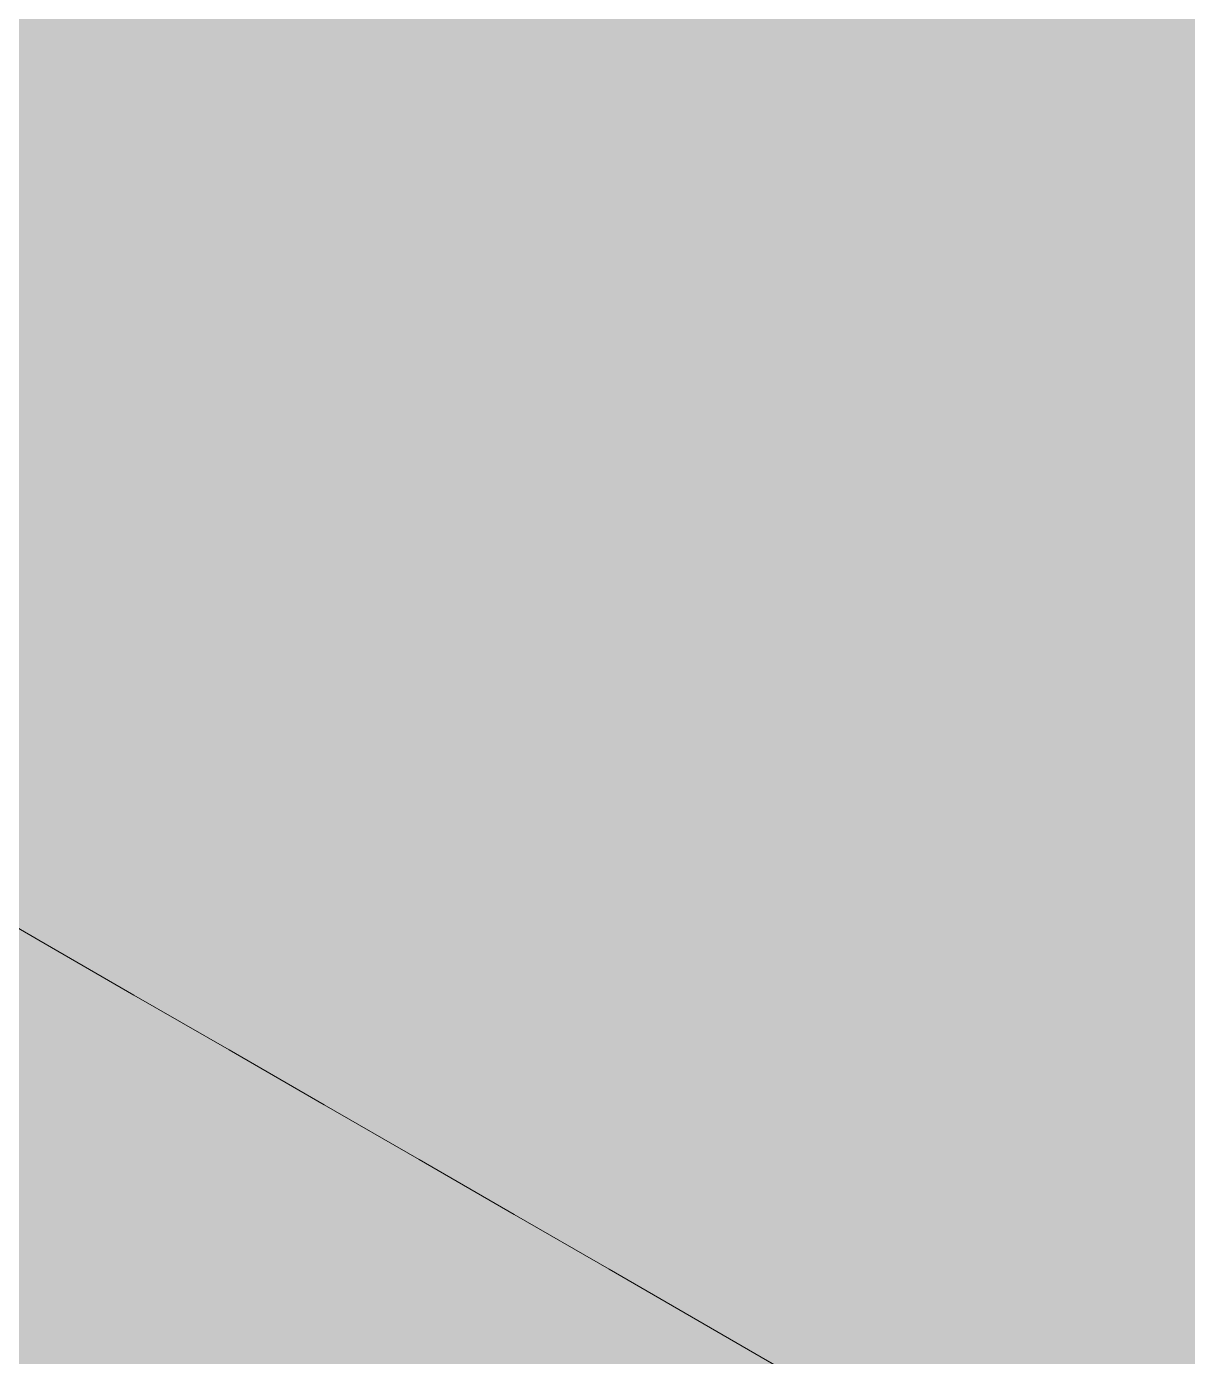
# Model space of a CAD drawing. Header units: metres. Extents: x 349021 to 349543, y 9281040 to 9281959.
# Drawn here: x 349202.3236 to 349202.6409, y 9281043.9612 to 9281044.3248 of the extents above; entities that cross this region are included whole.
import ezdxf

# ---------------------------------------------------------------- set-up
doc = ezdxf.new("R2010")
doc.units = ezdxf.units.M
doc.header["$LTSCALE"] = 0.25
doc.layers.add('ISO-3D', color=7, linetype='CONTINUOUS', lineweight=13)
doc.layers.add('ISO-3D-ARISTAS', color=250, linetype='CONTINUOUS', lineweight=13)

msp = doc.modelspace()

# ---------------------------------------------------------------- linework, layer by layer
at = {"layer": 'ISO-3D', "true_color": 0x9e9d98}
for points in [[(349202.34186, 9281044.32169), (349202.31712, 9281044.33598), (349202.34186, 9281044.35064), (349202.31712, 9281044.36492)], [(349202.39135, 9281044.32207), (349202.3666, 9281044.33635), (349202.39135, 9281044.35102), (349202.3666, 9281044.3653)], [(349202.43094, 9281044.32437), (349202.40496, 9281044.33937), (349202.43094, 9281044.3525), (349202.40496, 9281044.3675)], [(349202.44083, 9281044.32244), (349202.41609, 9281044.33673), (349202.44083, 9281044.35139), (349202.41609, 9281044.36568)], [(349202.4829, 9281044.3225), (349202.45692, 9281044.3375), (349202.4829, 9281044.35062), (349202.45692, 9281044.36562)], [(349202.48723, 9281044.32461), (349202.46558, 9281044.33711), (349202.48723, 9281044.35355), (349202.46558, 9281044.36605)], [(349202.53053, 9281044.32312), (349202.50888, 9281044.33562), (349202.53053, 9281044.35125), (349202.50888, 9281044.36375)], [(349202.63878, 9281044.31687), (349202.61713, 9281044.32937), (349202.63878, 9281044.345), (349202.61713, 9281044.3575)], [(349202.35299, 9281044.31312), (349202.32701, 9281044.32812), (349202.35299, 9281044.34125), (349202.32701, 9281044.35625)], [(349202.40496, 9281044.31125), (349202.37897, 9281044.32625), (349202.40496, 9281044.33937), (349202.37897, 9281044.35437)], [(349202.56084, 9281044.31105), (349202.53486, 9281044.32605), (349202.56084, 9281044.34), (349202.53486, 9281044.355)], [(349202.59548, 9281044.31375), (349202.57383, 9281044.32625), (349202.59548, 9281044.34187), (349202.57383, 9281044.35437)], [(349202.63878, 9281044.315), (349202.6128, 9281044.33), (349202.63878, 9281044.34167), (349202.6128, 9281044.35667)], [(349202.3666, 9281044.30741), (349202.34186, 9281044.32169), (349202.3666, 9281044.33635), (349202.34186, 9281044.35064)], [(349202.41609, 9281044.30778), (349202.39135, 9281044.32207), (349202.41609, 9281044.33673), (349202.39135, 9281044.35102)], [(349202.45692, 9281044.30937), (349202.43094, 9281044.32437), (349202.45692, 9281044.3375), (349202.43094, 9281044.3525)], [(349202.46558, 9281044.30816), (349202.44083, 9281044.32244), (349202.46558, 9281044.33711), (349202.44083, 9281044.35139)], [(349202.50888, 9281044.3075), (349202.4829, 9281044.3225), (349202.50888, 9281044.33562), (349202.4829, 9281044.35062)], [(349202.50888, 9281044.31211), (349202.48723, 9281044.32461), (349202.50888, 9281044.34105), (349202.48723, 9281044.35355)], [(349202.55218, 9281044.31062), (349202.53053, 9281044.32312), (349202.55218, 9281044.33875), (349202.53053, 9281044.35125)], [(349202.32701, 9281044.3), (349202.30103, 9281044.315), (349202.32701, 9281044.32812), (349202.30103, 9281044.34312)], [(349202.6128, 9281044.31), (349202.58682, 9281044.325), (349202.6128, 9281044.33), (349202.58682, 9281044.345)], [(349202.66476, 9281044.30187), (349202.63878, 9281044.31687), (349202.66476, 9281044.33), (349202.63878, 9281044.345)], [(349202.37897, 9281044.29812), (349202.35299, 9281044.31312), (349202.37897, 9281044.32625), (349202.35299, 9281044.34125)], [(349202.43094, 9281044.29625), (349202.40496, 9281044.31125), (349202.43094, 9281044.32437), (349202.40496, 9281044.33937)], [(349202.53486, 9281044.29711), (349202.50888, 9281044.31211), (349202.53486, 9281044.32605), (349202.50888, 9281044.34105)], [(349202.58682, 9281044.29605), (349202.56084, 9281044.31105), (349202.58682, 9281044.325), (349202.56084, 9281044.34)], [(349202.61713, 9281044.30125), (349202.59548, 9281044.31375), (349202.61713, 9281044.32937), (349202.59548, 9281044.34187)], [(349202.66476, 9281044.3), (349202.63878, 9281044.315), (349202.66476, 9281044.32667), (349202.63878, 9281044.34167)], [(349202.34186, 9281044.29274), (349202.31712, 9281044.30703), (349202.34186, 9281044.32169), (349202.31712, 9281044.33598)], [(349202.39135, 9281044.29312), (349202.3666, 9281044.30741), (349202.39135, 9281044.32207), (349202.3666, 9281044.33635)], [(349202.44083, 9281044.2935), (349202.41609, 9281044.30778), (349202.44083, 9281044.32244), (349202.41609, 9281044.33673)], [(349202.4829, 9281044.29437), (349202.45692, 9281044.30937), (349202.4829, 9281044.3225), (349202.45692, 9281044.3375)], [(349202.48723, 9281044.29566), (349202.46558, 9281044.30816), (349202.48723, 9281044.32461), (349202.46558, 9281044.33711)], [(349202.53053, 9281044.295), (349202.50888, 9281044.3075), (349202.53053, 9281044.32312), (349202.50888, 9281044.33562)], [(349202.57383, 9281044.29812), (349202.55218, 9281044.31062), (349202.57383, 9281044.32625), (349202.55218, 9281044.33875)], [(349202.63878, 9281044.295), (349202.6128, 9281044.31), (349202.63878, 9281044.315), (349202.6128, 9281044.33)], [(349202.63878, 9281044.28875), (349202.61713, 9281044.30125), (349202.63878, 9281044.31687), (349202.61713, 9281044.32937)], [(349202.35299, 9281044.285), (349202.32701, 9281044.3), (349202.35299, 9281044.31312), (349202.32701, 9281044.32812)], [(349202.40496, 9281044.28312), (349202.37897, 9281044.29812), (349202.40496, 9281044.31125), (349202.37897, 9281044.32625)], [(349202.50888, 9281044.28316), (349202.48723, 9281044.29566), (349202.50888, 9281044.31211), (349202.48723, 9281044.32461)], [(349202.56084, 9281044.28211), (349202.53486, 9281044.29711), (349202.56084, 9281044.31105), (349202.53486, 9281044.32605)], [(349202.59548, 9281044.28562), (349202.57383, 9281044.29812), (349202.59548, 9281044.31375), (349202.57383, 9281044.32625)], [(349202.6128, 9281044.28105), (349202.58682, 9281044.29605), (349202.6128, 9281044.31), (349202.58682, 9281044.325)], [(349202.3666, 9281044.27846), (349202.34186, 9281044.29274), (349202.3666, 9281044.30741), (349202.34186, 9281044.32169)], [(349202.41609, 9281044.27883), (349202.39135, 9281044.29312), (349202.41609, 9281044.30778), (349202.39135, 9281044.32207)], [(349202.45692, 9281044.28125), (349202.43094, 9281044.29625), (349202.45692, 9281044.30937), (349202.43094, 9281044.32437)], [(349202.46558, 9281044.27921), (349202.44083, 9281044.2935), (349202.46558, 9281044.30816), (349202.44083, 9281044.32244)], [(349202.50888, 9281044.27937), (349202.4829, 9281044.29437), (349202.50888, 9281044.3075), (349202.4829, 9281044.3225)], [(349202.55218, 9281044.2825), (349202.53053, 9281044.295), (349202.55218, 9281044.31062), (349202.53053, 9281044.32312)], [(349202.32701, 9281044.27187), (349202.30103, 9281044.28687), (349202.32701, 9281044.3), (349202.30103, 9281044.315)], [(349202.61713, 9281044.27312), (349202.59548, 9281044.28562), (349202.61713, 9281044.30125), (349202.59548, 9281044.31375)], [(349202.66476, 9281044.27375), (349202.63878, 9281044.28875), (349202.66476, 9281044.30187), (349202.63878, 9281044.31687)], [(349202.66476, 9281044.28), (349202.63878, 9281044.295), (349202.66476, 9281044.3), (349202.63878, 9281044.315)], [(349202.37897, 9281044.27), (349202.35299, 9281044.285), (349202.37897, 9281044.29812), (349202.35299, 9281044.31312)], [(349202.43094, 9281044.26812), (349202.40496, 9281044.28312), (349202.43094, 9281044.29625), (349202.40496, 9281044.31125)], [(349202.53486, 9281044.26816), (349202.50888, 9281044.28316), (349202.53486, 9281044.29711), (349202.50888, 9281044.31211)], [(349202.57383, 9281044.27), (349202.55218, 9281044.2825), (349202.57383, 9281044.29812), (349202.55218, 9281044.31062)], [(349202.58682, 9281044.26711), (349202.56084, 9281044.28211), (349202.58682, 9281044.29605), (349202.56084, 9281044.31105)], [(349202.63878, 9281044.26605), (349202.6128, 9281044.28105), (349202.63878, 9281044.295), (349202.6128, 9281044.31)], [(349202.34186, 9281044.2638), (349202.31712, 9281044.27808), (349202.34186, 9281044.29274), (349202.31712, 9281044.30703)], [(349202.39135, 9281044.26417), (349202.3666, 9281044.27846), (349202.39135, 9281044.29312), (349202.3666, 9281044.30741)], [(349202.44083, 9281044.26455), (349202.41609, 9281044.27883), (349202.44083, 9281044.2935), (349202.41609, 9281044.30778)], [(349202.4829, 9281044.26625), (349202.45692, 9281044.28125), (349202.4829, 9281044.29437), (349202.45692, 9281044.30937)], [(349202.48723, 9281044.26671), (349202.46558, 9281044.27921), (349202.48723, 9281044.29566), (349202.46558, 9281044.30816)], [(349202.53053, 9281044.26687), (349202.50888, 9281044.27937), (349202.53053, 9281044.295), (349202.50888, 9281044.3075)], [(349202.35299, 9281044.25687), (349202.32701, 9281044.27187), (349202.35299, 9281044.285), (349202.32701, 9281044.3)], [(349202.63878, 9281044.26062), (349202.61713, 9281044.27312), (349202.63878, 9281044.28875), (349202.61713, 9281044.30125)], [(349202.40496, 9281044.255), (349202.37897, 9281044.27), (349202.40496, 9281044.28312), (349202.37897, 9281044.29812)], [(349202.45692, 9281044.25312), (349202.43094, 9281044.26812), (349202.45692, 9281044.28125), (349202.43094, 9281044.29625)], [(349202.50888, 9281044.25421), (349202.48723, 9281044.26671), (349202.50888, 9281044.28316), (349202.48723, 9281044.29566)], [(349202.56084, 9281044.25316), (349202.53486, 9281044.26816), (349202.56084, 9281044.28211), (349202.53486, 9281044.29711)], [(349202.59548, 9281044.2575), (349202.57383, 9281044.27), (349202.59548, 9281044.28562), (349202.57383, 9281044.29812)], [(349202.6128, 9281044.25211), (349202.58682, 9281044.26711), (349202.6128, 9281044.28105), (349202.58682, 9281044.29605)], [(349202.3666, 9281044.24951), (349202.34186, 9281044.2638), (349202.3666, 9281044.27846), (349202.34186, 9281044.29274)], [(349202.41609, 9281044.24989), (349202.39135, 9281044.26417), (349202.41609, 9281044.27883), (349202.39135, 9281044.29312)], [(349202.46558, 9281044.25026), (349202.44083, 9281044.26455), (349202.46558, 9281044.27921), (349202.44083, 9281044.2935)], [(349202.50888, 9281044.25125), (349202.4829, 9281044.26625), (349202.50888, 9281044.27937), (349202.4829, 9281044.29437)], [(349202.55218, 9281044.25437), (349202.53053, 9281044.26687), (349202.55218, 9281044.2825), (349202.53053, 9281044.295)], [(349202.66476, 9281044.25105), (349202.63878, 9281044.26605), (349202.66476, 9281044.28), (349202.63878, 9281044.295)], [(349202.66476, 9281044.24562), (349202.63878, 9281044.26062), (349202.66476, 9281044.27375), (349202.63878, 9281044.28875)], [(349202.32701, 9281044.24375), (349202.30103, 9281044.25875), (349202.32701, 9281044.27187), (349202.30103, 9281044.28687)], [(349202.37897, 9281044.24187), (349202.35299, 9281044.25687), (349202.37897, 9281044.27), (349202.35299, 9281044.285)], [(349202.61713, 9281044.245), (349202.59548, 9281044.2575), (349202.61713, 9281044.27312), (349202.59548, 9281044.28562)], [(349202.43094, 9281044.24), (349202.40496, 9281044.255), (349202.43094, 9281044.26812), (349202.40496, 9281044.28312)], [(349202.4829, 9281044.23812), (349202.45692, 9281044.25312), (349202.4829, 9281044.26625), (349202.45692, 9281044.28125)], [(349202.53486, 9281044.23921), (349202.50888, 9281044.25421), (349202.53486, 9281044.26816), (349202.50888, 9281044.28316)], [(349202.57383, 9281044.24187), (349202.55218, 9281044.25437), (349202.57383, 9281044.27), (349202.55218, 9281044.2825)], [(349202.58682, 9281044.23816), (349202.56084, 9281044.25316), (349202.58682, 9281044.26711), (349202.56084, 9281044.28211)], [(349202.63878, 9281044.23711), (349202.6128, 9281044.25211), (349202.63878, 9281044.26605), (349202.6128, 9281044.28105)], [(349202.34186, 9281044.23485), (349202.31712, 9281044.24914), (349202.34186, 9281044.2638), (349202.31712, 9281044.27808)], [(349202.39135, 9281044.23523), (349202.3666, 9281044.24951), (349202.39135, 9281044.26417), (349202.3666, 9281044.27846)], [(349202.44083, 9281044.2356), (349202.41609, 9281044.24989), (349202.44083, 9281044.26455), (349202.41609, 9281044.27883)], [(349202.48723, 9281044.23776), (349202.46558, 9281044.25026), (349202.48723, 9281044.26671), (349202.46558, 9281044.27921)], [(349202.53053, 9281044.23875), (349202.50888, 9281044.25125), (349202.53053, 9281044.26687), (349202.50888, 9281044.27937)], [(349202.35299, 9281044.22875), (349202.32701, 9281044.24375), (349202.35299, 9281044.25687), (349202.32701, 9281044.27187)], [(349202.40496, 9281044.22687), (349202.37897, 9281044.24187), (349202.40496, 9281044.255), (349202.37897, 9281044.27)], [(349202.59548, 9281044.22937), (349202.57383, 9281044.24187), (349202.59548, 9281044.2575), (349202.57383, 9281044.27)], [(349202.63878, 9281044.2325), (349202.61713, 9281044.245), (349202.63878, 9281044.26062), (349202.61713, 9281044.27312)], [(349202.45692, 9281044.225), (349202.43094, 9281044.24), (349202.45692, 9281044.25312), (349202.43094, 9281044.26812)], [(349202.50888, 9281044.22526), (349202.48723, 9281044.23776), (349202.50888, 9281044.25421), (349202.48723, 9281044.26671)], [(349202.55218, 9281044.22625), (349202.53053, 9281044.23875), (349202.55218, 9281044.25437), (349202.53053, 9281044.26687)], [(349202.56084, 9281044.22421), (349202.53486, 9281044.23921), (349202.56084, 9281044.25316), (349202.53486, 9281044.26816)], [(349202.6128, 9281044.22316), (349202.58682, 9281044.23816), (349202.6128, 9281044.25211), (349202.58682, 9281044.26711)], [(349202.3666, 9281044.22056), (349202.34186, 9281044.23485), (349202.3666, 9281044.24951), (349202.34186, 9281044.2638)], [(349202.41609, 9281044.22094), (349202.39135, 9281044.23523), (349202.41609, 9281044.24989), (349202.39135, 9281044.26417)], [(349202.46558, 9281044.22132), (349202.44083, 9281044.2356), (349202.46558, 9281044.25026), (349202.44083, 9281044.26455)], [(349202.50888, 9281044.22312), (349202.4829, 9281044.23812), (349202.50888, 9281044.25125), (349202.4829, 9281044.26625)], [(349202.66476, 9281044.22211), (349202.63878, 9281044.23711), (349202.66476, 9281044.25105), (349202.63878, 9281044.26605)], [(349202.66476, 9281044.2175), (349202.63878, 9281044.2325), (349202.66476, 9281044.24562), (349202.63878, 9281044.26062)], [(349202.32701, 9281044.21562), (349202.30103, 9281044.23062), (349202.32701, 9281044.24375), (349202.30103, 9281044.25875)], [(349202.37897, 9281044.21375), (349202.35299, 9281044.22875), (349202.37897, 9281044.24187), (349202.35299, 9281044.25687)], [(349202.61713, 9281044.21687), (349202.59548, 9281044.22937), (349202.61713, 9281044.245), (349202.59548, 9281044.2575)], [(349202.43094, 9281044.21187), (349202.40496, 9281044.22687), (349202.43094, 9281044.24), (349202.40496, 9281044.255)], [(349202.4829, 9281044.21), (349202.45692, 9281044.225), (349202.4829, 9281044.23812), (349202.45692, 9281044.25312)], [(349202.53486, 9281044.21026), (349202.50888, 9281044.22526), (349202.53486, 9281044.23921), (349202.50888, 9281044.25421)], [(349202.57383, 9281044.21375), (349202.55218, 9281044.22625), (349202.57383, 9281044.24187), (349202.55218, 9281044.25437)], [(349202.58682, 9281044.20921), (349202.56084, 9281044.22421), (349202.58682, 9281044.23816), (349202.56084, 9281044.25316)], [(349202.63878, 9281044.20816), (349202.6128, 9281044.22316), (349202.63878, 9281044.23711), (349202.6128, 9281044.25211)], [(349202.34186, 9281044.2059), (349202.31712, 9281044.22019), (349202.34186, 9281044.23485), (349202.31712, 9281044.24914)], [(349202.39135, 9281044.20628), (349202.3666, 9281044.22056), (349202.39135, 9281044.23523), (349202.3666, 9281044.24951)], [(349202.44083, 9281044.20665), (349202.41609, 9281044.22094), (349202.44083, 9281044.2356), (349202.41609, 9281044.24989)], [(349202.48723, 9281044.20882), (349202.46558, 9281044.22132), (349202.48723, 9281044.23776), (349202.46558, 9281044.25026)], [(349202.53053, 9281044.21062), (349202.50888, 9281044.22312), (349202.53053, 9281044.23875), (349202.50888, 9281044.25125)], [(349202.63878, 9281044.20437), (349202.61713, 9281044.21687), (349202.63878, 9281044.2325), (349202.61713, 9281044.245)], [(349202.35299, 9281044.20062), (349202.32701, 9281044.21562), (349202.35299, 9281044.22875), (349202.32701, 9281044.24375)], [(349202.40496, 9281044.19875), (349202.37897, 9281044.21375), (349202.40496, 9281044.22687), (349202.37897, 9281044.24187)], [(349202.59548, 9281044.20125), (349202.57383, 9281044.21375), (349202.59548, 9281044.22937), (349202.57383, 9281044.24187)], [(349202.45692, 9281044.19687), (349202.43094, 9281044.21187), (349202.45692, 9281044.225), (349202.43094, 9281044.24)], [(349202.50888, 9281044.195), (349202.4829, 9281044.21), (349202.50888, 9281044.22312), (349202.4829, 9281044.23812)], [(349202.50888, 9281044.19632), (349202.48723, 9281044.20882), (349202.50888, 9281044.22526), (349202.48723, 9281044.23776)], [(349202.55218, 9281044.19812), (349202.53053, 9281044.21062), (349202.55218, 9281044.22625), (349202.53053, 9281044.23875)], [(349202.56084, 9281044.19526), (349202.53486, 9281044.21026), (349202.56084, 9281044.22421), (349202.53486, 9281044.23921)], [(349202.6128, 9281044.19421), (349202.58682, 9281044.20921), (349202.6128, 9281044.22316), (349202.58682, 9281044.23816)], [(349202.3666, 9281044.19162), (349202.34186, 9281044.2059), (349202.3666, 9281044.22056), (349202.34186, 9281044.23485)], [(349202.41609, 9281044.19199), (349202.39135, 9281044.20628), (349202.41609, 9281044.22094), (349202.39135, 9281044.23523)], [(349202.46558, 9281044.19237), (349202.44083, 9281044.20665), (349202.46558, 9281044.22132), (349202.44083, 9281044.2356)], [(349202.66476, 9281044.19316), (349202.63878, 9281044.20816), (349202.66476, 9281044.22211), (349202.63878, 9281044.23711)], [(349202.32701, 9281044.1875), (349202.30103, 9281044.2025), (349202.32701, 9281044.21562), (349202.30103, 9281044.23062)], [(349202.66476, 9281044.18937), (349202.63878, 9281044.20437), (349202.66476, 9281044.2175), (349202.63878, 9281044.2325)], [(349202.37897, 9281044.18562), (349202.35299, 9281044.20062), (349202.37897, 9281044.21375), (349202.35299, 9281044.22875)], [(349202.43094, 9281044.18375), (349202.40496, 9281044.19875), (349202.43094, 9281044.21187), (349202.40496, 9281044.22687)], [(349202.61713, 9281044.18875), (349202.59548, 9281044.20125), (349202.61713, 9281044.21687), (349202.59548, 9281044.22937)], [(349202.4829, 9281044.18187), (349202.45692, 9281044.19687), (349202.4829, 9281044.21), (349202.45692, 9281044.225)], [(349202.53486, 9281044.18132), (349202.50888, 9281044.19632), (349202.53486, 9281044.21026), (349202.50888, 9281044.22526)], [(349202.53053, 9281044.1825), (349202.50888, 9281044.195), (349202.53053, 9281044.21062), (349202.50888, 9281044.22312)], [(349202.57383, 9281044.18562), (349202.55218, 9281044.19812), (349202.57383, 9281044.21375), (349202.55218, 9281044.22625)], [(349202.58682, 9281044.18026), (349202.56084, 9281044.19526), (349202.58682, 9281044.20921), (349202.56084, 9281044.22421)], [(349202.63878, 9281044.17921), (349202.6128, 9281044.19421), (349202.63878, 9281044.20816), (349202.6128, 9281044.22316)], [(349202.34186, 9281044.17695), (349202.31712, 9281044.19124), (349202.34186, 9281044.2059), (349202.31712, 9281044.22019)], [(349202.39135, 9281044.17733), (349202.3666, 9281044.19162), (349202.39135, 9281044.20628), (349202.3666, 9281044.22056)], [(349202.44083, 9281044.17771), (349202.41609, 9281044.19199), (349202.44083, 9281044.20665), (349202.41609, 9281044.22094)], [(349202.48723, 9281044.17987), (349202.46558, 9281044.19237), (349202.48723, 9281044.20882), (349202.46558, 9281044.22132)], [(349202.35299, 9281044.1725), (349202.32701, 9281044.1875), (349202.35299, 9281044.20062), (349202.32701, 9281044.21562)], [(349202.63878, 9281044.17625), (349202.61713, 9281044.18875), (349202.63878, 9281044.20437), (349202.61713, 9281044.21687)], [(349202.40496, 9281044.17062), (349202.37897, 9281044.18562), (349202.40496, 9281044.19875), (349202.37897, 9281044.21375)], [(349202.45692, 9281044.16875), (349202.43094, 9281044.18375), (349202.45692, 9281044.19687), (349202.43094, 9281044.21187)], [(349202.59548, 9281044.17312), (349202.57383, 9281044.18562), (349202.59548, 9281044.20125), (349202.57383, 9281044.21375)], [(349202.50888, 9281044.16687), (349202.4829, 9281044.18187), (349202.50888, 9281044.195), (349202.4829, 9281044.21)], [(349202.50888, 9281044.16737), (349202.48723, 9281044.17987), (349202.50888, 9281044.19632), (349202.48723, 9281044.20882)], [(349202.55218, 9281044.17), (349202.53053, 9281044.1825), (349202.55218, 9281044.19812), (349202.53053, 9281044.21062)], [(349202.56084, 9281044.16632), (349202.53486, 9281044.18132), (349202.56084, 9281044.19526), (349202.53486, 9281044.21026)], [(349202.6128, 9281044.16526), (349202.58682, 9281044.18026), (349202.6128, 9281044.19421), (349202.58682, 9281044.20921)], [(349202.66476, 9281044.16421), (349202.63878, 9281044.17921), (349202.66476, 9281044.19316), (349202.63878, 9281044.20816)], [(349202.3666, 9281044.16267), (349202.34186, 9281044.17695), (349202.3666, 9281044.19162), (349202.34186, 9281044.2059)], [(349202.41609, 9281044.16305), (349202.39135, 9281044.17733), (349202.41609, 9281044.19199), (349202.39135, 9281044.20628)], [(349202.46558, 9281044.16342), (349202.44083, 9281044.17771), (349202.46558, 9281044.19237), (349202.44083, 9281044.20665)], [(349202.32701, 9281044.15937), (349202.30103, 9281044.17437), (349202.32701, 9281044.1875), (349202.30103, 9281044.2025)], [(349202.61713, 9281044.16062), (349202.59548, 9281044.17312), (349202.61713, 9281044.18875), (349202.59548, 9281044.20125)], [(349202.66476, 9281044.16125), (349202.63878, 9281044.17625), (349202.66476, 9281044.18937), (349202.63878, 9281044.20437)], [(349202.37897, 9281044.1575), (349202.35299, 9281044.1725), (349202.37897, 9281044.18562), (349202.35299, 9281044.20062)], [(349202.43094, 9281044.15562), (349202.40496, 9281044.17062), (349202.43094, 9281044.18375), (349202.40496, 9281044.19875)], [(349202.57383, 9281044.1575), (349202.55218, 9281044.17), (349202.57383, 9281044.18562), (349202.55218, 9281044.19812)], [(349202.4829, 9281044.15375), (349202.45692, 9281044.16875), (349202.4829, 9281044.18187), (349202.45692, 9281044.19687)], [(349202.53486, 9281044.15237), (349202.50888, 9281044.16737), (349202.53486, 9281044.18132), (349202.50888, 9281044.19632)], [(349202.53053, 9281044.15437), (349202.50888, 9281044.16687), (349202.53053, 9281044.1825), (349202.50888, 9281044.195)], [(349202.58682, 9281044.15132), (349202.56084, 9281044.16632), (349202.58682, 9281044.18026), (349202.56084, 9281044.19526)], [(349202.63878, 9281044.15026), (349202.6128, 9281044.16526), (349202.63878, 9281044.17921), (349202.6128, 9281044.19421)], [(349202.34186, 9281044.14801), (349202.31712, 9281044.16229), (349202.34186, 9281044.17695), (349202.31712, 9281044.19124)], [(349202.39135, 9281044.14838), (349202.3666, 9281044.16267), (349202.39135, 9281044.17733), (349202.3666, 9281044.19162)], [(349202.44083, 9281044.14876), (349202.41609, 9281044.16305), (349202.44083, 9281044.17771), (349202.41609, 9281044.19199)], [(349202.48723, 9281044.15092), (349202.46558, 9281044.16342), (349202.48723, 9281044.17987), (349202.46558, 9281044.19237)], [(349202.35299, 9281044.14437), (349202.32701, 9281044.15937), (349202.35299, 9281044.1725), (349202.32701, 9281044.1875)], [(349202.63878, 9281044.14812), (349202.61713, 9281044.16062), (349202.63878, 9281044.17625), (349202.61713, 9281044.18875)], [(349202.40496, 9281044.1425), (349202.37897, 9281044.1575), (349202.40496, 9281044.17062), (349202.37897, 9281044.18562)], [(349202.45692, 9281044.14062), (349202.43094, 9281044.15562), (349202.45692, 9281044.16875), (349202.43094, 9281044.18375)], [(349202.59548, 9281044.145), (349202.57383, 9281044.1575), (349202.59548, 9281044.17312), (349202.57383, 9281044.18562)], [(349202.50888, 9281044.13875), (349202.4829, 9281044.15375), (349202.50888, 9281044.16687), (349202.4829, 9281044.18187)], [(349202.50888, 9281044.13842), (349202.48723, 9281044.15092), (349202.50888, 9281044.16737), (349202.48723, 9281044.17987)], [(349202.55218, 9281044.14187), (349202.53053, 9281044.15437), (349202.55218, 9281044.17), (349202.53053, 9281044.1825)], [(349202.56084, 9281044.13737), (349202.53486, 9281044.15237), (349202.56084, 9281044.16632), (349202.53486, 9281044.18132)], [(349202.6128, 9281044.13632), (349202.58682, 9281044.15132), (349202.6128, 9281044.16526), (349202.58682, 9281044.18026)], [(349202.66476, 9281044.13526), (349202.63878, 9281044.15026), (349202.66476, 9281044.16421), (349202.63878, 9281044.17921)], [(349202.3666, 9281044.13372), (349202.34186, 9281044.14801), (349202.3666, 9281044.16267), (349202.34186, 9281044.17695)], [(349202.41609, 9281044.1341), (349202.39135, 9281044.14838), (349202.41609, 9281044.16305), (349202.39135, 9281044.17733)], [(349202.46558, 9281044.13447), (349202.44083, 9281044.14876), (349202.46558, 9281044.16342), (349202.44083, 9281044.17771)], [(349202.66476, 9281044.13312), (349202.63878, 9281044.14812), (349202.66476, 9281044.16125), (349202.63878, 9281044.17625)], [(349202.32701, 9281044.13125), (349202.30103, 9281044.14625), (349202.32701, 9281044.15937), (349202.30103, 9281044.17437)], [(349202.37897, 9281044.12937), (349202.35299, 9281044.14437), (349202.37897, 9281044.1575), (349202.35299, 9281044.1725)], [(349202.61713, 9281044.1325), (349202.59548, 9281044.145), (349202.61713, 9281044.16062), (349202.59548, 9281044.17312)], [(349202.43094, 9281044.1275), (349202.40496, 9281044.1425), (349202.43094, 9281044.15562), (349202.40496, 9281044.17062)], [(349202.4829, 9281044.12562), (349202.45692, 9281044.14062), (349202.4829, 9281044.15375), (349202.45692, 9281044.16875)], [(349202.57383, 9281044.12937), (349202.55218, 9281044.14187), (349202.57383, 9281044.1575), (349202.55218, 9281044.17)], [(349202.53486, 9281044.12342), (349202.50888, 9281044.13842), (349202.53486, 9281044.15237), (349202.50888, 9281044.16737)], [(349202.53053, 9281044.12625), (349202.50888, 9281044.13875), (349202.53053, 9281044.15437), (349202.50888, 9281044.16687)], [(349202.58682, 9281044.12237), (349202.56084, 9281044.13737), (349202.58682, 9281044.15132), (349202.56084, 9281044.16632)], [(349202.63878, 9281044.12132), (349202.6128, 9281044.13632), (349202.63878, 9281044.15026), (349202.6128, 9281044.16526)], [(349202.34186, 9281044.11906), (349202.31712, 9281044.13335), (349202.34186, 9281044.14801), (349202.31712, 9281044.16229)], [(349202.39135, 9281044.11944), (349202.3666, 9281044.13372), (349202.39135, 9281044.14838), (349202.3666, 9281044.16267)], [(349202.44083, 9281044.11981), (349202.41609, 9281044.1341), (349202.44083, 9281044.14876), (349202.41609, 9281044.16305)], [(349202.48723, 9281044.12197), (349202.46558, 9281044.13447), (349202.48723, 9281044.15092), (349202.46558, 9281044.16342)], [(349202.35299, 9281044.11625), (349202.32701, 9281044.13125), (349202.35299, 9281044.14437), (349202.32701, 9281044.15937)], [(349202.40496, 9281044.11437), (349202.37897, 9281044.12937), (349202.40496, 9281044.1425), (349202.37897, 9281044.1575)], [(349202.59548, 9281044.11687), (349202.57383, 9281044.12937), (349202.59548, 9281044.145), (349202.57383, 9281044.1575)], [(349202.63878, 9281044.12), (349202.61713, 9281044.1325), (349202.63878, 9281044.14812), (349202.61713, 9281044.16062)], [(349202.45692, 9281044.1125), (349202.43094, 9281044.1275), (349202.45692, 9281044.14062), (349202.43094, 9281044.15562)], [(349202.50888, 9281044.11062), (349202.4829, 9281044.12562), (349202.50888, 9281044.13875), (349202.4829, 9281044.15375)], [(349202.55218, 9281044.11375), (349202.53053, 9281044.12625), (349202.55218, 9281044.14187), (349202.53053, 9281044.15437)], [(349202.50888, 9281044.10947), (349202.48723, 9281044.12197), (349202.50888, 9281044.13842), (349202.48723, 9281044.15092)], [(349202.56084, 9281044.10842), (349202.53486, 9281044.12342), (349202.56084, 9281044.13737), (349202.53486, 9281044.15237)], [(349202.6128, 9281044.10737), (349202.58682, 9281044.12237), (349202.6128, 9281044.13632), (349202.58682, 9281044.15132)], [(349202.66476, 9281044.10632), (349202.63878, 9281044.12132), (349202.66476, 9281044.13526), (349202.63878, 9281044.15026)], [(349202.3666, 9281044.10477), (349202.34186, 9281044.11906), (349202.3666, 9281044.13372), (349202.34186, 9281044.14801)], [(349202.41609, 9281044.10515), (349202.39135, 9281044.11944), (349202.41609, 9281044.1341), (349202.39135, 9281044.14838)], [(349202.46558, 9281044.10553), (349202.44083, 9281044.11981), (349202.46558, 9281044.13447), (349202.44083, 9281044.14876)], [(349202.66476, 9281044.105), (349202.63878, 9281044.12), (349202.66476, 9281044.13312), (349202.63878, 9281044.14812)], [(349202.32701, 9281044.10312), (349202.30103, 9281044.11812), (349202.32701, 9281044.13125), (349202.30103, 9281044.14625)], [(349202.37897, 9281044.10125), (349202.35299, 9281044.11625), (349202.37897, 9281044.12937), (349202.35299, 9281044.14437)], [(349202.61713, 9281044.10437), (349202.59548, 9281044.11687), (349202.61713, 9281044.1325), (349202.59548, 9281044.145)], [(349202.43094, 9281044.09937), (349202.40496, 9281044.11437), (349202.43094, 9281044.1275), (349202.40496, 9281044.1425)], [(349202.4829, 9281044.0975), (349202.45692, 9281044.1125), (349202.4829, 9281044.12562), (349202.45692, 9281044.14062)], [(349202.57383, 9281044.10125), (349202.55218, 9281044.11375), (349202.57383, 9281044.12937), (349202.55218, 9281044.14187)], [(349202.53053, 9281044.09812), (349202.50888, 9281044.11062), (349202.53053, 9281044.12625), (349202.50888, 9281044.13875)], [(349202.53486, 9281044.09447), (349202.50888, 9281044.10947), (349202.53486, 9281044.12342), (349202.50888, 9281044.13842)], [(349202.58682, 9281044.09342), (349202.56084, 9281044.10842), (349202.58682, 9281044.12237), (349202.56084, 9281044.13737)], [(349202.63878, 9281044.09237), (349202.6128, 9281044.10737), (349202.63878, 9281044.12132), (349202.6128, 9281044.13632)], [(349202.34186, 9281044.09011), (349202.31712, 9281044.1044), (349202.34186, 9281044.11906), (349202.31712, 9281044.13335)], [(349202.39135, 9281044.09049), (349202.3666, 9281044.10477), (349202.39135, 9281044.11944), (349202.3666, 9281044.13372)], [(349202.44083, 9281044.09086), (349202.41609, 9281044.10515), (349202.44083, 9281044.11981), (349202.41609, 9281044.1341)], [(349202.48723, 9281044.09303), (349202.46558, 9281044.10553), (349202.48723, 9281044.12197), (349202.46558, 9281044.13447)], [(349202.63878, 9281044.09187), (349202.61713, 9281044.10437), (349202.63878, 9281044.12), (349202.61713, 9281044.1325)], [(349202.35299, 9281044.08812), (349202.32701, 9281044.10312), (349202.35299, 9281044.11625), (349202.32701, 9281044.13125)], [(349202.40496, 9281044.08625), (349202.37897, 9281044.10125), (349202.40496, 9281044.11437), (349202.37897, 9281044.12937)], [(349202.59548, 9281044.08875), (349202.57383, 9281044.10125), (349202.59548, 9281044.11687), (349202.57383, 9281044.12937)], [(349202.45692, 9281044.08437), (349202.43094, 9281044.09937), (349202.45692, 9281044.1125), (349202.43094, 9281044.1275)], [(349202.50888, 9281044.0825), (349202.4829, 9281044.0975), (349202.50888, 9281044.11062), (349202.4829, 9281044.12562)], [(349202.55218, 9281044.08562), (349202.53053, 9281044.09812), (349202.55218, 9281044.11375), (349202.53053, 9281044.12625)], [(349202.50888, 9281044.08053), (349202.48723, 9281044.09303), (349202.50888, 9281044.10947), (349202.48723, 9281044.12197)], [(349202.56084, 9281044.07947), (349202.53486, 9281044.09447), (349202.56084, 9281044.10842), (349202.53486, 9281044.12342)], [(349202.6128, 9281044.07842), (349202.58682, 9281044.09342), (349202.6128, 9281044.10737), (349202.58682, 9281044.12237)], [(349202.66476, 9281044.07737), (349202.63878, 9281044.09237), (349202.66476, 9281044.10632), (349202.63878, 9281044.12132)], [(349202.32701, 9281044.075), (349202.30103, 9281044.09), (349202.32701, 9281044.10312), (349202.30103, 9281044.11812)], [(349202.3666, 9281044.07583), (349202.34186, 9281044.09011), (349202.3666, 9281044.10477), (349202.34186, 9281044.11906)], [(349202.41609, 9281044.0762), (349202.39135, 9281044.09049), (349202.41609, 9281044.10515), (349202.39135, 9281044.11944)], [(349202.46558, 9281044.07658), (349202.44083, 9281044.09086), (349202.46558, 9281044.10553), (349202.44083, 9281044.11981)], [(349202.66476, 9281044.07687), (349202.63878, 9281044.09187), (349202.66476, 9281044.105), (349202.63878, 9281044.12)], [(349202.37897, 9281044.07312), (349202.35299, 9281044.08812), (349202.37897, 9281044.10125), (349202.35299, 9281044.11625)], [(349202.43094, 9281044.07125), (349202.40496, 9281044.08625), (349202.43094, 9281044.09937), (349202.40496, 9281044.11437)], [(349202.57383, 9281044.07312), (349202.55218, 9281044.08562), (349202.57383, 9281044.10125), (349202.55218, 9281044.11375)], [(349202.61713, 9281044.07625), (349202.59548, 9281044.08875), (349202.61713, 9281044.10437), (349202.59548, 9281044.11687)], [(349202.4829, 9281044.06937), (349202.45692, 9281044.08437), (349202.4829, 9281044.0975), (349202.45692, 9281044.1125)], [(349202.53053, 9281044.07), (349202.50888, 9281044.0825), (349202.53053, 9281044.09812), (349202.50888, 9281044.11062)], [(349202.53486, 9281044.06553), (349202.50888, 9281044.08053), (349202.53486, 9281044.09447), (349202.50888, 9281044.10947)], [(349202.58682, 9281044.06447), (349202.56084, 9281044.07947), (349202.58682, 9281044.09342), (349202.56084, 9281044.10842)], [(349202.63878, 9281044.06342), (349202.6128, 9281044.07842), (349202.63878, 9281044.09237), (349202.6128, 9281044.10737)], [(349202.34186, 9281044.06117), (349202.31712, 9281044.07545), (349202.34186, 9281044.09011), (349202.31712, 9281044.1044)], [(349202.35299, 9281044.06), (349202.32701, 9281044.075), (349202.35299, 9281044.08812), (349202.32701, 9281044.10312)], [(349202.39135, 9281044.06154), (349202.3666, 9281044.07583), (349202.39135, 9281044.09049), (349202.3666, 9281044.10477)], [(349202.44083, 9281044.06192), (349202.41609, 9281044.0762), (349202.44083, 9281044.09086), (349202.41609, 9281044.10515)], [(349202.48723, 9281044.06408), (349202.46558, 9281044.07658), (349202.48723, 9281044.09303), (349202.46558, 9281044.10553)], [(349202.63878, 9281044.06375), (349202.61713, 9281044.07625), (349202.63878, 9281044.09187), (349202.61713, 9281044.10437)], [(349202.40496, 9281044.05812), (349202.37897, 9281044.07312), (349202.40496, 9281044.08625), (349202.37897, 9281044.10125)], [(349202.45692, 9281044.05625), (349202.43094, 9281044.07125), (349202.45692, 9281044.08437), (349202.43094, 9281044.09937)], [(349202.59548, 9281044.06062), (349202.57383, 9281044.07312), (349202.59548, 9281044.08875), (349202.57383, 9281044.10125)], [(349202.50888, 9281044.05437), (349202.4829, 9281044.06937), (349202.50888, 9281044.0825), (349202.4829, 9281044.0975)], [(349202.55218, 9281044.0575), (349202.53053, 9281044.07), (349202.55218, 9281044.08562), (349202.53053, 9281044.09812)], [(349202.50888, 9281044.05158), (349202.48723, 9281044.06408), (349202.50888, 9281044.08053), (349202.48723, 9281044.09303)], [(349202.56084, 9281044.05053), (349202.53486, 9281044.06553), (349202.56084, 9281044.07947), (349202.53486, 9281044.09447)], [(349202.6128, 9281044.04947), (349202.58682, 9281044.06447), (349202.6128, 9281044.07842), (349202.58682, 9281044.09342)], [(349202.66476, 9281044.04842), (349202.63878, 9281044.06342), (349202.66476, 9281044.07737), (349202.63878, 9281044.09237)], [(349202.66476, 9281044.04875), (349202.63878, 9281044.06375), (349202.66476, 9281044.07687), (349202.63878, 9281044.09187)], [(349202.3666, 9281044.04688), (349202.34186, 9281044.06117), (349202.3666, 9281044.07583), (349202.34186, 9281044.09011)], [(349202.41609, 9281044.04726), (349202.39135, 9281044.06154), (349202.41609, 9281044.0762), (349202.39135, 9281044.09049)], [(349202.46558, 9281044.04763), (349202.44083, 9281044.06192), (349202.46558, 9281044.07658), (349202.44083, 9281044.09086)], [(349202.61713, 9281044.04812), (349202.59548, 9281044.06062), (349202.61713, 9281044.07625), (349202.59548, 9281044.08875)], [(349202.37897, 9281044.045), (349202.35299, 9281044.06), (349202.37897, 9281044.07312), (349202.35299, 9281044.08812)], [(349202.43094, 9281044.04312), (349202.40496, 9281044.05812), (349202.43094, 9281044.07125), (349202.40496, 9281044.08625)], [(349202.57383, 9281044.045), (349202.55218, 9281044.0575), (349202.57383, 9281044.07312), (349202.55218, 9281044.08562)], [(349202.4829, 9281044.04125), (349202.45692, 9281044.05625), (349202.4829, 9281044.06937), (349202.45692, 9281044.08437)], [(349202.53053, 9281044.04187), (349202.50888, 9281044.05437), (349202.53053, 9281044.07), (349202.50888, 9281044.0825)], [(349202.53486, 9281044.03658), (349202.50888, 9281044.05158), (349202.53486, 9281044.06553), (349202.50888, 9281044.08053)], [(349202.58682, 9281044.03553), (349202.56084, 9281044.05053), (349202.58682, 9281044.06447), (349202.56084, 9281044.07947)], [(349202.63878, 9281044.03447), (349202.6128, 9281044.04947), (349202.63878, 9281044.06342), (349202.6128, 9281044.07842)], [(349202.34186, 9281044.03222), (349202.31712, 9281044.0465), (349202.34186, 9281044.06117), (349202.31712, 9281044.07545)], [(349202.39135, 9281044.03259), (349202.3666, 9281044.04688), (349202.39135, 9281044.06154), (349202.3666, 9281044.07583)], [(349202.44083, 9281044.03297), (349202.41609, 9281044.04726), (349202.44083, 9281044.06192), (349202.41609, 9281044.0762)], [(349202.48723, 9281044.03513), (349202.46558, 9281044.04763), (349202.48723, 9281044.06408), (349202.46558, 9281044.07658)], [(349202.63878, 9281044.03562), (349202.61713, 9281044.04812), (349202.63878, 9281044.06375), (349202.61713, 9281044.07625)], [(349202.40496, 9281044.03), (349202.37897, 9281044.045), (349202.40496, 9281044.05812), (349202.37897, 9281044.07312)], [(349202.45692, 9281044.02812), (349202.43094, 9281044.04312), (349202.45692, 9281044.05625), (349202.43094, 9281044.07125)], [(349202.55218, 9281044.02937), (349202.53053, 9281044.04187), (349202.55218, 9281044.0575), (349202.53053, 9281044.07)], [(349202.59548, 9281044.0325), (349202.57383, 9281044.045), (349202.59548, 9281044.06062), (349202.57383, 9281044.07312)], [(349202.50888, 9281044.02625), (349202.4829, 9281044.04125), (349202.50888, 9281044.05437), (349202.4829, 9281044.06937)], [(349202.50888, 9281044.02263), (349202.48723, 9281044.03513), (349202.50888, 9281044.05158), (349202.48723, 9281044.06408)], [(349202.56084, 9281044.02158), (349202.53486, 9281044.03658), (349202.56084, 9281044.05053), (349202.53486, 9281044.06553)], [(349202.6128, 9281044.02053), (349202.58682, 9281044.03553), (349202.6128, 9281044.04947), (349202.58682, 9281044.06447)], [(349202.66476, 9281044.02062), (349202.63878, 9281044.03562), (349202.66476, 9281044.04875), (349202.63878, 9281044.06375)], [(349202.66476, 9281044.01947), (349202.63878, 9281044.03447), (349202.66476, 9281044.04842), (349202.63878, 9281044.06342)], [(349202.3666, 9281044.01793), (349202.34186, 9281044.03222), (349202.3666, 9281044.04688), (349202.34186, 9281044.06117)], [(349202.41609, 9281044.01831), (349202.39135, 9281044.03259), (349202.41609, 9281044.04726), (349202.39135, 9281044.06154)], [(349202.46558, 9281044.01868), (349202.44083, 9281044.03297), (349202.46558, 9281044.04763), (349202.44083, 9281044.06192)], [(349202.61713, 9281044.02), (349202.59548, 9281044.0325), (349202.61713, 9281044.04812), (349202.59548, 9281044.06062)], [(349202.43094, 9281044.015), (349202.40496, 9281044.03), (349202.43094, 9281044.04312), (349202.40496, 9281044.05812)], [(349202.4829, 9281044.01312), (349202.45692, 9281044.02812), (349202.4829, 9281044.04125), (349202.45692, 9281044.05625)], [(349202.57383, 9281044.01687), (349202.55218, 9281044.02937), (349202.57383, 9281044.045), (349202.55218, 9281044.0575)], [(349202.53053, 9281044.01375), (349202.50888, 9281044.02625), (349202.53053, 9281044.04187), (349202.50888, 9281044.05437)], [(349202.53486, 9281044.00763), (349202.50888, 9281044.02263), (349202.53486, 9281044.03658), (349202.50888, 9281044.05158)], [(349202.58682, 9281044.00658), (349202.56084, 9281044.02158), (349202.58682, 9281044.03553), (349202.56084, 9281044.05053)], [(349202.63878, 9281044.00553), (349202.6128, 9281044.02053), (349202.63878, 9281044.03447), (349202.6128, 9281044.04947)], [(349202.34186, 9281044.00327), (349202.31712, 9281044.01756), (349202.34186, 9281044.03222), (349202.31712, 9281044.0465)], [(349202.39135, 9281044.00365), (349202.3666, 9281044.01793), (349202.39135, 9281044.03259), (349202.3666, 9281044.04688)], [(349202.44083, 9281044.00402), (349202.41609, 9281044.01831), (349202.44083, 9281044.03297), (349202.41609, 9281044.04726)], [(349202.48723, 9281044.00618), (349202.46558, 9281044.01868), (349202.48723, 9281044.03513), (349202.46558, 9281044.04763)], [(349202.59548, 9281044.00437), (349202.57383, 9281044.01687), (349202.59548, 9281044.0325), (349202.57383, 9281044.045)], [(349202.63878, 9281044.0075), (349202.61713, 9281044.02), (349202.63878, 9281044.03562), (349202.61713, 9281044.04812)], [(349202.45692, 9281044), (349202.43094, 9281044.015), (349202.45692, 9281044.02812), (349202.43094, 9281044.04312)], [(349202.50888, 9281043.99812), (349202.4829, 9281044.01312), (349202.50888, 9281044.02625), (349202.4829, 9281044.04125)], [(349202.55218, 9281044.00125), (349202.53053, 9281044.01375), (349202.55218, 9281044.02937), (349202.53053, 9281044.04187)], [(349202.50888, 9281043.99368), (349202.48723, 9281044.00618), (349202.50888, 9281044.02263), (349202.48723, 9281044.03513)], [(349202.56084, 9281043.99263), (349202.53486, 9281044.00763), (349202.56084, 9281044.02158), (349202.53486, 9281044.03658)], [(349202.6128, 9281043.99158), (349202.58682, 9281044.00658), (349202.6128, 9281044.02053), (349202.58682, 9281044.03553)], [(349202.66476, 9281043.9925), (349202.63878, 9281044.0075), (349202.66476, 9281044.02062), (349202.63878, 9281044.03562)], [(349202.66476, 9281043.99053), (349202.63878, 9281044.00553), (349202.66476, 9281044.01947), (349202.63878, 9281044.03447)], [(349202.3666, 9281043.98898), (349202.34186, 9281044.00327), (349202.3666, 9281044.01793), (349202.34186, 9281044.03222)], [(349202.41609, 9281043.98936), (349202.39135, 9281044.00365), (349202.41609, 9281044.01831), (349202.39135, 9281044.03259)], [(349202.46558, 9281043.98974), (349202.44083, 9281044.00402), (349202.46558, 9281044.01868), (349202.44083, 9281044.03297)], [(349202.61713, 9281043.99187), (349202.59548, 9281044.00437), (349202.61713, 9281044.02), (349202.59548, 9281044.0325)], [(349202.4829, 9281043.985), (349202.45692, 9281044), (349202.4829, 9281044.01312), (349202.45692, 9281044.02812)], [(349202.57383, 9281043.98875), (349202.55218, 9281044.00125), (349202.57383, 9281044.01687), (349202.55218, 9281044.02937)], [(349202.53053, 9281043.98562), (349202.50888, 9281043.99812), (349202.53053, 9281044.01375), (349202.50888, 9281044.02625)], [(349202.53486, 9281043.97868), (349202.50888, 9281043.99368), (349202.53486, 9281044.00763), (349202.50888, 9281044.02263)], [(349202.58682, 9281043.97763), (349202.56084, 9281043.99263), (349202.58682, 9281044.00658), (349202.56084, 9281044.02158)], [(349202.63878, 9281043.97658), (349202.6128, 9281043.99158), (349202.63878, 9281044.00553), (349202.6128, 9281044.02053)], [(349202.63878, 9281043.97937), (349202.61713, 9281043.99187), (349202.63878, 9281044.0075), (349202.61713, 9281044.02)], [(349202.34186, 9281043.97432), (349202.31712, 9281043.98861), (349202.34186, 9281044.00327), (349202.31712, 9281044.01756)], [(349202.39135, 9281043.9747), (349202.3666, 9281043.98898), (349202.39135, 9281044.00365), (349202.3666, 9281044.01793)], [(349202.44083, 9281043.97508), (349202.41609, 9281043.98936), (349202.44083, 9281044.00402), (349202.41609, 9281044.01831)], [(349202.48723, 9281043.97724), (349202.46558, 9281043.98974), (349202.48723, 9281044.00618), (349202.46558, 9281044.01868)], [(349202.59548, 9281043.97625), (349202.57383, 9281043.98875), (349202.59548, 9281044.00437), (349202.57383, 9281044.01687)], [(349202.50888, 9281043.97), (349202.4829, 9281043.985), (349202.50888, 9281043.99812), (349202.4829, 9281044.01312)], [(349202.55218, 9281043.97312), (349202.53053, 9281043.98562), (349202.55218, 9281044.00125), (349202.53053, 9281044.01375)], [(349202.50888, 9281043.96474), (349202.48723, 9281043.97724), (349202.50888, 9281043.99368), (349202.48723, 9281044.00618)], [(349202.56084, 9281043.96368), (349202.53486, 9281043.97868), (349202.56084, 9281043.99263), (349202.53486, 9281044.00763)], [(349202.6128, 9281043.96263), (349202.58682, 9281043.97763), (349202.6128, 9281043.99158), (349202.58682, 9281044.00658)], [(349202.66476, 9281043.96437), (349202.63878, 9281043.97937), (349202.66476, 9281043.9925), (349202.63878, 9281044.0075)], [(349202.66476, 9281043.96158), (349202.63878, 9281043.97658), (349202.66476, 9281043.99053), (349202.63878, 9281044.00553)], [(349202.3666, 9281043.96004), (349202.34186, 9281043.97432), (349202.3666, 9281043.98898), (349202.34186, 9281044.00327)], [(349202.41609, 9281043.96041), (349202.39135, 9281043.9747), (349202.41609, 9281043.98936), (349202.39135, 9281044.00365)], [(349202.46558, 9281043.96079), (349202.44083, 9281043.97508), (349202.46558, 9281043.98974), (349202.44083, 9281044.00402)], [(349202.57383, 9281043.96062), (349202.55218, 9281043.97312), (349202.57383, 9281043.98875), (349202.55218, 9281044.00125)], [(349202.61713, 9281043.96375), (349202.59548, 9281043.97625), (349202.61713, 9281043.99187), (349202.59548, 9281044.00437)], [(349202.53053, 9281043.9575), (349202.50888, 9281043.97), (349202.53053, 9281043.98562), (349202.50888, 9281043.99812)], [(349202.53486, 9281043.94974), (349202.50888, 9281043.96474), (349202.53486, 9281043.97868), (349202.50888, 9281043.99368)], [(349202.58682, 9281043.94868), (349202.56084, 9281043.96368), (349202.58682, 9281043.97763), (349202.56084, 9281043.99263)], [(349202.63878, 9281043.94763), (349202.6128, 9281043.96263), (349202.63878, 9281043.97658), (349202.6128, 9281043.99158)], [(349202.63878, 9281043.95125), (349202.61713, 9281043.96375), (349202.63878, 9281043.97937), (349202.61713, 9281043.99187)], [(349202.34186, 9281043.94538), (349202.31712, 9281043.95966), (349202.34186, 9281043.97432), (349202.31712, 9281043.98861)], [(349202.39135, 9281043.94575), (349202.3666, 9281043.96004), (349202.39135, 9281043.9747), (349202.3666, 9281043.98898)], [(349202.44083, 9281043.94613), (349202.41609, 9281043.96041), (349202.44083, 9281043.97508), (349202.41609, 9281043.98936)], [(349202.48723, 9281043.94829), (349202.46558, 9281043.96079), (349202.48723, 9281043.97724), (349202.46558, 9281043.98974)], [(349202.59548, 9281043.94812), (349202.57383, 9281043.96062), (349202.59548, 9281043.97625), (349202.57383, 9281043.98875)], [(349202.55218, 9281043.945), (349202.53053, 9281043.9575), (349202.55218, 9281043.97312), (349202.53053, 9281043.98562)], [(349202.66476, 9281043.93625), (349202.63878, 9281043.95125), (349202.66476, 9281043.96437), (349202.63878, 9281043.97937)], [(349202.50888, 9281043.93579), (349202.48723, 9281043.94829), (349202.50888, 9281043.96474), (349202.48723, 9281043.97724)], [(349202.56084, 9281043.93474), (349202.53486, 9281043.94974), (349202.56084, 9281043.96368), (349202.53486, 9281043.97868)], [(349202.6128, 9281043.93368), (349202.58682, 9281043.94868), (349202.6128, 9281043.96263), (349202.58682, 9281043.97763)], [(349202.61713, 9281043.93562), (349202.59548, 9281043.94812), (349202.61713, 9281043.96375), (349202.59548, 9281043.97625)], [(349202.66476, 9281043.93263), (349202.63878, 9281043.94763), (349202.66476, 9281043.96158), (349202.63878, 9281043.97658)], [(349202.3666, 9281043.93109), (349202.34186, 9281043.94538), (349202.3666, 9281043.96004), (349202.34186, 9281043.97432)], [(349202.41609, 9281043.93147), (349202.39135, 9281043.94575), (349202.41609, 9281043.96041), (349202.39135, 9281043.9747)], [(349202.46558, 9281043.93184), (349202.44083, 9281043.94613), (349202.46558, 9281043.96079), (349202.44083, 9281043.97508)], [(349202.57383, 9281043.9325), (349202.55218, 9281043.945), (349202.57383, 9281043.96062), (349202.55218, 9281043.97312)], [(349202.53486, 9281043.92079), (349202.50888, 9281043.93579), (349202.53486, 9281043.94974), (349202.50888, 9281043.96474)], [(349202.58682, 9281043.91974), (349202.56084, 9281043.93474), (349202.58682, 9281043.94868), (349202.56084, 9281043.96368)], [(349202.63878, 9281043.91868), (349202.6128, 9281043.93368), (349202.63878, 9281043.94763), (349202.6128, 9281043.96263)], [(349202.63878, 9281043.92312), (349202.61713, 9281043.93562), (349202.63878, 9281043.95125), (349202.61713, 9281043.96375)]]:
    msp.add_solid(points, dxfattribs=at)
at = {"layer": 'ISO-3D', "true_color": 0xb0aea8}
for points in [[(349202.32701, 9281044.075), (349202.30536, 9281044.0625), (349202.30103, 9281044.09), (349202.27938, 9281044.0775)], [(349202.35299, 9281044.06), (349202.33134, 9281044.0475), (349202.32701, 9281044.075), (349202.30536, 9281044.0625)], [(349202.33134, 9281044.0475), (349202.30969, 9281044.035), (349202.30536, 9281044.0625), (349202.28371, 9281044.05)], [(349202.37897, 9281044.045), (349202.35732, 9281044.0325), (349202.35299, 9281044.06), (349202.33134, 9281044.0475)], [(349202.35732, 9281044.0325), (349202.33567, 9281044.02), (349202.33134, 9281044.0475), (349202.30969, 9281044.035)], [(349202.40496, 9281044.03), (349202.3833, 9281044.0175), (349202.37897, 9281044.045), (349202.35732, 9281044.0325)], [(349202.33567, 9281044.02), (349202.31402, 9281044.0075), (349202.30969, 9281044.035), (349202.28804, 9281044.0225)], [(349202.3833, 9281044.0175), (349202.36165, 9281044.005), (349202.35732, 9281044.0325), (349202.33567, 9281044.02)], [(349202.43094, 9281044.015), (349202.40929, 9281044.0025), (349202.40496, 9281044.03), (349202.3833, 9281044.0175)], [(349202.36165, 9281044.005), (349202.34, 9281043.9925), (349202.33567, 9281044.02), (349202.31402, 9281044.0075)], [(349202.40929, 9281044.0025), (349202.38763, 9281043.99), (349202.3833, 9281044.0175), (349202.36165, 9281044.005)], [(349202.45692, 9281044), (349202.43527, 9281043.9875), (349202.43094, 9281044.015), (349202.40929, 9281044.0025)], [(349202.34, 9281043.9925), (349202.31835, 9281043.98), (349202.31402, 9281044.0075), (349202.29237, 9281043.995)], [(349202.38763, 9281043.99), (349202.36598, 9281043.9775), (349202.36165, 9281044.005), (349202.34, 9281043.9925)], [(349202.43527, 9281043.9875), (349202.41362, 9281043.975), (349202.40929, 9281044.0025), (349202.38763, 9281043.99)], [(349202.4829, 9281043.985), (349202.46125, 9281043.9725), (349202.45692, 9281044), (349202.43527, 9281043.9875)], [(349202.36598, 9281043.9775), (349202.34433, 9281043.965), (349202.34, 9281043.9925), (349202.31835, 9281043.98)], [(349202.41362, 9281043.975), (349202.39196, 9281043.9625), (349202.38763, 9281043.99), (349202.36598, 9281043.9775)], [(349202.46125, 9281043.9725), (349202.4396, 9281043.96), (349202.43527, 9281043.9875), (349202.41362, 9281043.975)], [(349202.50888, 9281043.97), (349202.48723, 9281043.9575), (349202.4829, 9281043.985), (349202.46125, 9281043.9725)], [(349202.34433, 9281043.965), (349202.32268, 9281043.9525), (349202.31835, 9281043.98), (349202.2967, 9281043.9675)], [(349202.39196, 9281043.9625), (349202.37031, 9281043.95), (349202.36598, 9281043.9775), (349202.34433, 9281043.965)], [(349202.4396, 9281043.96), (349202.41795, 9281043.9475), (349202.41362, 9281043.975), (349202.39196, 9281043.9625)], [(349202.48723, 9281043.9575), (349202.46558, 9281043.945), (349202.46125, 9281043.9725), (349202.4396, 9281043.96)], [(349202.53486, 9281043.955), (349202.51321, 9281043.9425), (349202.50888, 9281043.97), (349202.48723, 9281043.9575)], [(349202.37031, 9281043.95), (349202.34866, 9281043.9375), (349202.34433, 9281043.965), (349202.32268, 9281043.9525)], [(349202.41795, 9281043.9475), (349202.3963, 9281043.935), (349202.39196, 9281043.9625), (349202.37031, 9281043.95)]]:
    msp.add_solid(points, dxfattribs=at)
at = {"layer": 'ISO-3D-ARISTAS', "color": 250}
for p, q in [((349202.30103, 9281044.09), (349202.32701, 9281044.075)), ((349202.32701, 9281044.075), (349202.30103, 9281044.09)), ((349202.32701, 9281044.075), (349202.35299, 9281044.06)), ((349202.35299, 9281044.06), (349202.32701, 9281044.075)), ((349202.35299, 9281044.06), (349202.37897, 9281044.045)), ((349202.37897, 9281044.045), (349202.35299, 9281044.06)), ((349202.37897, 9281044.045), (349202.40496, 9281044.03)), ((349202.40496, 9281044.03), (349202.37897, 9281044.045)), ((349202.40496, 9281044.03), (349202.43094, 9281044.015)), ((349202.43094, 9281044.015), (349202.40496, 9281044.03)), ((349202.43094, 9281044.015), (349202.45692, 9281044)), ((349202.45692, 9281044), (349202.43094, 9281044.015)), ((349202.45692, 9281044), (349202.4829, 9281043.985)), ((349202.4829, 9281043.985), (349202.45692, 9281044)), ((349202.4829, 9281043.985), (349202.50888, 9281043.97)), ((349202.50888, 9281043.97), (349202.4829, 9281043.985)), ((349202.53053, 9281043.9575), (349202.50888, 9281043.97)), ((349202.50888, 9281043.97), (349202.53486, 9281043.955))]:
    msp.add_line(p, q, dxfattribs=at)

doc.saveas('drawing.dxf')
